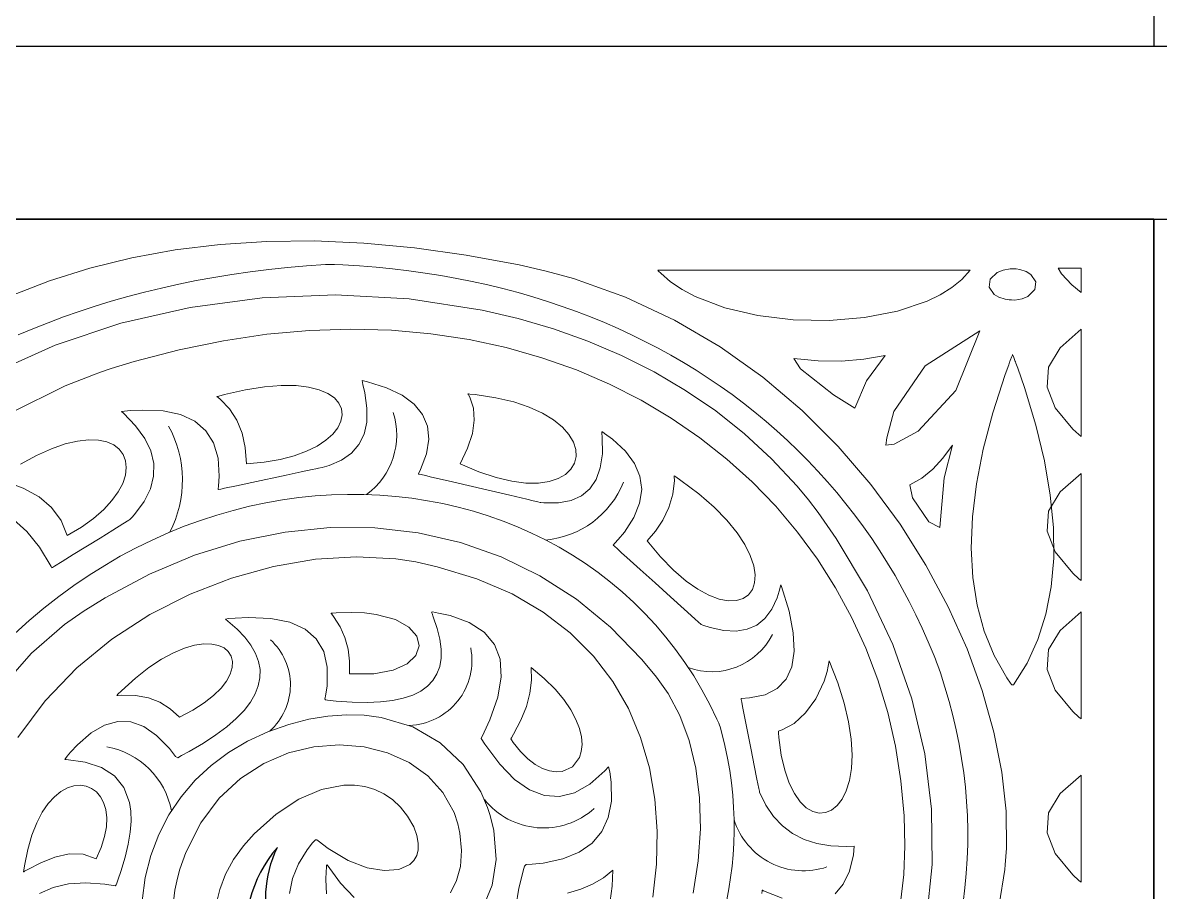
# Model space of a CAD drawing. Header units: inches. Extents: x 249 to 1192, y -18 to 440.
# Drawn here: x 622.253 to 622.912, y 261.748 to 262.252 of the extents above; entities that cross this region are included whole.
import ezdxf

# ---------------------------------------------------------------- set-up
doc = ezdxf.new("R2010")
doc.units = ezdxf.units.IN
doc.header["$MEASUREMENT"] = 0
doc.layers.add('KACA', color=141, linetype='Continuous', lineweight=30)
doc.layers.add('KOLOM', color=5, linetype='Continuous')

# ---------------------------------------------------------------- blocks, each defined once
blk = doc.blocks.new('GORGA')
blk.add_lwpolyline([(366.59218, 151.19092), (367.59218, 151.19092), (367.59218, 149.19092), (366.59218, 149.19092)], close=True)
blk.add_lwpolyline([(366.59218, 151.19092), (367.59218, 151.19092), (367.59218, 149.19092), (366.59218, 149.19092)], close=True)
at = {"lineweight": 9}
for points in [[(367.13551, 150.79312), (367.13327, 150.8024), (367.12984, 150.81133), (367.12521, 150.81982), (367.11938, 150.82776), (367.11329, 150.83457), (367.10058, 150.84606), (367.08742, 150.85471), (367.0742, 150.86035), (367.06131, 150.86286), (367.05511, 150.86289), (367.04914, 150.86208), (367.04345, 150.86041), (367.03809, 150.85787), (367.0331, 150.85444), (367.02854, 150.85009), (367.02445, 150.84482), (367.02089, 150.8386), (367.01901, 150.83357), (367.0182, 150.82924), (367.01827, 150.8254), (367.01915, 150.82206), (367.02078, 150.81922), (367.02309, 150.81692), (367.02953, 150.81395), (367.03797, 150.81328), (367.04793, 150.815), (367.05892, 150.81926), (367.07043, 150.82615), (367.07623, 150.83063), (367.07695, 150.83124), (367.07774, 150.83123), (367.07947, 150.82932), (367.08262, 150.82541), (367.08766, 150.81723), (367.09107, 150.80874), (367.09292, 150.8001)], [(366.96164, 150.79229), (366.96001, 150.80305), (366.95711, 150.81444), (366.95666, 150.81591), (366.95569, 150.81682), (366.9523, 150.81702), (366.94589, 150.81769), (366.93451, 150.82009), (366.92504, 150.82393), (366.9175, 150.82921), (366.91187, 150.83591), (366.90816, 150.84405), (366.90637, 150.85361), (366.9065, 150.86461), (366.90728, 150.87065), (366.90796, 150.87343), (366.91016, 150.87107), (366.91893, 150.86339), (366.92768, 150.85845), (366.9364, 150.85626), (366.9451, 150.85681), (366.95377, 150.86012), (366.96241, 150.86617), (366.97102, 150.87496), (366.97961, 150.88651), (366.98175, 150.88982), (366.98013, 150.89353), (366.97683, 150.90071), (366.97221, 150.91392), (366.97023, 150.92561), (366.97088, 150.93577), (366.97417, 150.9444), (366.9801, 150.95151), (366.98866, 150.9571), (366.99985, 150.96116), (367.00644, 150.96262), (367.00998, 150.96321), (367.01063, 150.96313), (367.01026, 150.96224), (367.00957, 150.96047), (367.00727, 150.95371), (367.00575, 150.94744), (367.005, 150.94167), (367.00503, 150.93639), (367.00583, 150.93161), (367.00741, 150.92732), (367.00976, 150.92352), (367.01289, 150.92022), (367.01679, 150.91741), (367.02146, 150.91509), (367.02692, 150.91327), (367.03314, 150.91194), (367.04014, 150.91111), (367.04792, 150.91077), (367.05647, 150.91092), (367.06579, 150.91157), (367.07075, 150.91208), (367.07202, 150.91223), (367.07233, 150.91281), (367.07201, 150.91438), (367.0711, 150.9204), (367.07094, 150.93116), (367.07301, 150.94022), (367.07731, 150.94759), (367.08384, 150.95326), (367.09259, 150.95723), (367.10358, 150.9595), (367.1168, 150.96007), (367.12425, 150.95972), (367.12818, 150.95939), (367.12996, 150.95912), (367.12849, 150.95795), (367.12314, 150.95329), (367.1187, 150.94861), (367.11515, 150.94393), (367.1125, 150.93924), (367.11076, 150.93455), (367.10991, 150.92984), (367.10996, 150.92513), (367.11091, 150.92041), (367.11276, 150.91568), (367.11551, 150.91094), (367.11916, 150.9062), (367.12371, 150.90145), (367.12915, 150.89669), (367.1355, 150.89192), (367.14274, 150.88714), (367.15089, 150.88236), (367.1553, 150.87996), (367.15759, 150.87877), (367.15878, 150.87953), (367.16242, 150.88418), (367.16978, 150.89168), (367.17722, 150.89678), (367.18474, 150.89949), (367.19235, 150.89979), (367.20004, 150.89769), (367.20781, 150.8932), (367.21567, 150.8863), (367.21963, 150.88196), (367.22162, 150.87956), (367.22261, 150.8783), (367.22303, 150.8777), (367.22228, 150.87765), (367.21111, 150.87607), (367.2017, 150.87298), (367.1942, 150.8682), (367.18877, 150.86156), (367.18553, 150.85287), (367.18478, 150.8477), (367.18464, 150.84196), (367.18513, 150.83562), (367.18626, 150.82866), (367.18805, 150.82105), (367.19051, 150.81278), (367.19201, 150.80839), (367.19282, 150.80613), (367.19324, 150.80498), (367.19385, 150.80452), (367.19976, 150.80546), (367.2108, 150.80625), (367.22078, 150.80561), (367.22971, 150.80352), (367.23758, 150.8)], [(366.81929, 150.8), (366.819, 150.80153), (366.81893, 150.80189), (366.81891, 150.80197), (366.81816, 150.80162), (366.80751, 150.79735)], [(366.77675, 150.79989), (366.77202, 150.80544), (366.76847, 150.81294), (366.7661, 150.8224), (366.76573, 150.82747), (366.77043, 150.82726), (366.77927, 150.82761), (366.78739, 150.82899), (366.79476, 150.83139), (366.80139, 150.83482), (366.80729, 150.83927), (366.81245, 150.84475), (366.81687, 150.85125), (366.82056, 150.85877), (366.82066, 150.85931), (366.82096, 150.86083), (366.82205, 150.86633), (366.8236, 150.87419), (366.82541, 150.88339), (366.82899, 150.90158), (366.83035, 150.90847), (366.83083, 150.9109), (366.83114, 150.91249), (366.83126, 150.9131), (366.82639, 150.91337), (366.81736, 150.91525), (366.81025, 150.9189), (366.80505, 150.92432), (366.80178, 150.93151), (366.80042, 150.94046), (366.80098, 150.95118), (366.80346, 150.96368), (366.80785, 150.97794), (366.80819, 150.97889), (366.80833, 150.97845), (366.80858, 150.97738), (366.80913, 150.97532), (366.81038, 150.97145), (366.81349, 150.96477), (366.81741, 150.9595), (366.82214, 150.95562), (366.82768, 150.95316), (366.83402, 150.95209), (366.84118, 150.95244), (366.84914, 150.95418), (366.85343, 150.95558), (366.85431, 150.9559), (366.85435, 150.95595), (366.85463, 150.9562), (366.85589, 150.95733), (366.85798, 150.95922), (366.86415, 150.96479), (366.87216, 150.97203), (366.88102, 150.98003), (366.88975, 150.98792), (366.89737, 150.9948), (366.90045, 150.99758), (366.90288, 150.99978), (366.90454, 151.00128), (366.90531, 151.00197), (366.90534, 151.002), (366.90437, 151.00303), (366.90239, 151.00522), (366.89883, 151.00956), (366.89333, 151.01804), (366.88999, 151.02626), (366.88882, 151.03421), (366.88981, 151.0419), (366.89296, 151.04933), (366.89827, 151.05649), (366.90574, 151.0634), (366.91029, 151.06675), (366.91151, 151.06758), (366.91191, 151.06763), (366.91184, 151.06697), (366.91164, 151.06439), (366.91161, 151.0549), (366.91279, 151.04677), (366.91519, 151.04), (366.91881, 151.03459), (366.92365, 151.03054), (366.9297, 151.02784), (366.93698, 151.02651), (366.94548, 151.02653), (366.94733, 151.0267), (366.94758, 151.02675), (366.94907, 151.0271), (366.95175, 151.02772), (366.95544, 151.02858), (366.96519, 151.03085), (366.98932, 151.03646), (367.00098, 151.03917), (367.01054, 151.0414), (367.01411, 151.04223), (367.01664, 151.04281), (367.01796, 151.04312), (367.01803, 151.04332), (367.01687, 151.04575), (367.0135, 151.05494), (367.0122, 151.06333), (367.01296, 151.07091), (367.01579, 151.07768), (367.02068, 151.08364), (367.02764, 151.0888), (367.03665, 151.09314), (367.04774, 151.09668), (367.05083, 151.09744), (367.05038, 151.09513), (367.04922, 151.09026), (367.04796, 151.08127), (367.0481, 151.07327), (367.04964, 151.06626), (367.05258, 151.06025), (367.05693, 151.05523), (367.06268, 151.0512), (367.06983, 151.04816), (367.07393, 151.04702), (367.07611, 151.04654), (367.07665, 151.04643), (367.07766, 151.04621), (367.07966, 151.04579), (367.08607, 151.04441), (367.09479, 151.04254), (367.11467, 151.03828), (367.12361, 151.03637), (367.1304, 151.03491), (367.13264, 151.03443), (367.13392, 151.03416), (367.13416, 151.03411), (367.13411, 151.03462), (367.13394, 151.03614), (367.13356, 151.04197), (367.13422, 151.0524), (367.13678, 151.06117), (367.14124, 151.06829), (367.14761, 151.07376), (367.15589, 151.07758), (367.16606, 151.07975), (367.17814, 151.08027), (367.1849, 151.0799), (367.18845, 151.07957), (367.19008, 151.07932), (367.18907, 151.07841), (367.18198, 151.07114), (367.17668, 151.06386), (367.17317, 151.05656), (367.17146, 151.04924), (367.17153, 151.0419), (367.17341, 151.03454), (367.17707, 151.02717), (367.18253, 151.01978), (367.18417, 151.01793), (367.18504, 151.017), (367.18523, 151.01681), (367.18585, 151.01642), (367.18939, 151.01423), (367.19526, 151.01061), (367.20259, 151.00608), (367.21812, 150.99648), (367.22457, 150.99249), (367.22898, 150.98976), (367.23015, 150.98904), (367.23043, 150.98887), (367.23048, 150.98883), (367.23092, 150.98963), (367.23768, 151.0007), (367.24496, 151.00982), (367.2528, 151.01685)], [(366.6818, 150.79343), (366.67852, 150.81397), (366.67818, 150.81661), (366.67752, 150.82633), (366.67777, 150.84775), (366.6802, 150.87028), (366.68479, 150.89365), (366.69151, 150.91761), (366.70033, 150.94189), (366.71122, 150.96625), (366.72417, 150.99041), (366.73913, 151.01412), (366.75609, 151.03713), (366.77501, 151.05916), (366.79587, 151.07996), (366.81865, 151.09928), (366.84332, 151.11685), (366.86984, 151.13241), (366.8982, 151.1457), (366.92837, 151.15647), (366.94412, 151.16082), (366.95979, 151.16434), (366.9905, 151.1701), (367.0205, 151.17432), (367.04979, 151.17704), (367.07831, 151.17826), (367.10605, 151.178), (367.13296, 151.17629), (367.15903, 151.17313), (367.18421, 151.16855), (367.20848, 151.16257), (367.23181, 151.1552), (367.25416, 151.14646)], [(367.13551, 150.79312), (367.13327, 150.8024), (367.12984, 150.81133), (367.12521, 150.81982), (367.11938, 150.82776), (367.11329, 150.83457), (367.10058, 150.84606), (367.08742, 150.85471), (367.0742, 150.86035), (367.06131, 150.86286), (367.05511, 150.86289), (367.04914, 150.86208), (367.04345, 150.86041), (367.03809, 150.85787), (367.0331, 150.85444), (367.02854, 150.85009), (367.02445, 150.84482), (367.02089, 150.8386), (367.01901, 150.83357), (367.0182, 150.82924), (367.01827, 150.8254), (367.01915, 150.82206), (367.02078, 150.81922), (367.02309, 150.81692), (367.02953, 150.81395), (367.03797, 150.81328), (367.04793, 150.815), (367.05892, 150.81926), (367.07043, 150.82615), (367.07623, 150.83063), (367.07695, 150.83124), (367.07774, 150.83123), (367.07947, 150.82932), (367.08262, 150.82541), (367.08766, 150.81723), (367.09107, 150.80874), (367.09292, 150.8001)], [(366.96164, 150.79229), (366.96001, 150.80305), (366.95711, 150.81444), (366.95666, 150.81591), (366.95569, 150.81682), (366.9523, 150.81702), (366.94589, 150.81769), (366.93451, 150.82009), (366.92504, 150.82393), (366.9175, 150.82921), (366.91187, 150.83591), (366.90816, 150.84405), (366.90637, 150.85361), (366.9065, 150.86461), (366.90728, 150.87065), (366.90796, 150.87343), (366.91016, 150.87107), (366.91893, 150.86339), (366.92768, 150.85845), (366.9364, 150.85626), (366.9451, 150.85681), (366.95377, 150.86012), (366.96241, 150.86617), (366.97102, 150.87496), (366.97961, 150.88651), (366.98175, 150.88982), (366.98013, 150.89353), (366.97683, 150.90071), (366.97221, 150.91392), (366.97023, 150.92561), (366.97088, 150.93577), (366.97417, 150.9444), (366.9801, 150.95151), (366.98866, 150.9571), (366.99985, 150.96116), (367.00644, 150.96262), (367.00998, 150.96321), (367.01063, 150.96313), (367.01026, 150.96224), (367.00957, 150.96047), (367.00727, 150.95371), (367.00575, 150.94744), (367.005, 150.94167), (367.00503, 150.93639), (367.00583, 150.93161), (367.00741, 150.92732), (367.00976, 150.92352), (367.01289, 150.92022), (367.01679, 150.91741), (367.02146, 150.91509), (367.02692, 150.91327), (367.03314, 150.91194), (367.04014, 150.91111), (367.04792, 150.91077), (367.05647, 150.91092), (367.06579, 150.91157), (367.07075, 150.91208), (367.07202, 150.91223), (367.07233, 150.91281), (367.07201, 150.91438), (367.0711, 150.9204), (367.07094, 150.93116), (367.07301, 150.94022), (367.07731, 150.94759), (367.08384, 150.95326), (367.09259, 150.95723), (367.10358, 150.9595), (367.1168, 150.96007), (367.12425, 150.95972), (367.12818, 150.95939), (367.12996, 150.95912), (367.12849, 150.95795), (367.12314, 150.95329), (367.1187, 150.94861), (367.11515, 150.94393), (367.1125, 150.93924), (367.11076, 150.93455), (367.10991, 150.92984), (367.10996, 150.92513), (367.11091, 150.92041), (367.11276, 150.91568), (367.11551, 150.91094), (367.11916, 150.9062), (367.12371, 150.90145), (367.12915, 150.89669), (367.1355, 150.89192), (367.14274, 150.88714), (367.15089, 150.88236), (367.1553, 150.87996), (367.15759, 150.87877), (367.15878, 150.87953), (367.16242, 150.88418), (367.16978, 150.89168), (367.17722, 150.89678), (367.18474, 150.89949), (367.19235, 150.89979), (367.20004, 150.89769), (367.20781, 150.8932), (367.21567, 150.8863), (367.21963, 150.88196), (367.22162, 150.87956), (367.22261, 150.8783), (367.22303, 150.8777), (367.22228, 150.87765), (367.21111, 150.87607), (367.2017, 150.87298), (367.1942, 150.8682), (367.18877, 150.86156), (367.18553, 150.85287), (367.18478, 150.8477), (367.18464, 150.84196), (367.18513, 150.83562), (367.18626, 150.82866), (367.18805, 150.82105), (367.19051, 150.81278), (367.19201, 150.80839), (367.19282, 150.80613), (367.19324, 150.80498), (367.19385, 150.80452), (367.19976, 150.80546), (367.2108, 150.80625), (367.22078, 150.80561), (367.22971, 150.80352), (367.23758, 150.8)], [(366.81929, 150.8), (366.819, 150.80153), (366.81893, 150.80189), (366.81891, 150.80197), (366.81816, 150.80162), (366.80751, 150.79735)], [(366.77675, 150.79989), (366.77202, 150.80544), (366.76847, 150.81294), (366.7661, 150.8224), (366.76573, 150.82747), (366.77043, 150.82726), (366.77927, 150.82761), (366.78739, 150.82899), (366.79476, 150.83139), (366.80139, 150.83482), (366.80729, 150.83927), (366.81245, 150.84475), (366.81687, 150.85125), (366.82056, 150.85877), (366.82066, 150.85931), (366.82096, 150.86083), (366.82205, 150.86633), (366.8236, 150.87419), (366.82541, 150.88339), (366.82899, 150.90158), (366.83035, 150.90847), (366.83083, 150.9109), (366.83114, 150.91249), (366.83126, 150.9131), (366.82639, 150.91337), (366.81736, 150.91525), (366.81025, 150.9189), (366.80505, 150.92432), (366.80178, 150.93151), (366.80042, 150.94046), (366.80098, 150.95118), (366.80346, 150.96368), (366.80785, 150.97794), (366.80819, 150.97889), (366.80833, 150.97845), (366.80858, 150.97738), (366.80913, 150.97532), (366.81038, 150.97145), (366.81349, 150.96477), (366.81741, 150.9595), (366.82214, 150.95562), (366.82768, 150.95316), (366.83402, 150.95209), (366.84118, 150.95244), (366.84914, 150.95418), (366.85343, 150.95558), (366.85431, 150.9559), (366.85435, 150.95595), (366.85463, 150.9562), (366.85589, 150.95733), (366.85798, 150.95922), (366.86415, 150.96479), (366.87216, 150.97203), (366.88102, 150.98003), (366.88975, 150.98792), (366.89737, 150.9948), (366.90045, 150.99758), (366.90288, 150.99978), (366.90454, 151.00128), (366.90531, 151.00197), (366.90534, 151.002), (366.90437, 151.00303), (366.90239, 151.00522), (366.89883, 151.00956), (366.89333, 151.01804), (366.88999, 151.02626), (366.88882, 151.03421), (366.88981, 151.0419), (366.89296, 151.04933), (366.89827, 151.05649), (366.90574, 151.0634), (366.91029, 151.06675), (366.91151, 151.06758), (366.91191, 151.06763), (366.91184, 151.06697), (366.91164, 151.06439), (366.91161, 151.0549), (366.91279, 151.04677), (366.91519, 151.04), (366.91881, 151.03459), (366.92365, 151.03054), (366.9297, 151.02784), (366.93698, 151.02651), (366.94548, 151.02653), (366.94733, 151.0267), (366.94758, 151.02675), (366.94907, 151.0271), (366.95175, 151.02772), (366.95544, 151.02858), (366.96519, 151.03085), (366.98932, 151.03646), (367.00098, 151.03917), (367.01054, 151.0414), (367.01411, 151.04223), (367.01664, 151.04281), (367.01796, 151.04312), (367.01803, 151.04332), (367.01687, 151.04575), (367.0135, 151.05494), (367.0122, 151.06333), (367.01296, 151.07091), (367.01579, 151.07768), (367.02068, 151.08364), (367.02764, 151.0888), (367.03665, 151.09314), (367.04774, 151.09668), (367.05083, 151.09744), (367.05038, 151.09513), (367.04922, 151.09026), (367.04796, 151.08127), (367.0481, 151.07327), (367.04964, 151.06626), (367.05258, 151.06025), (367.05693, 151.05523), (367.06268, 151.0512), (367.06983, 151.04816), (367.07393, 151.04702), (367.07611, 151.04654), (367.07665, 151.04643), (367.07766, 151.04621), (367.07966, 151.04579), (367.08607, 151.04441), (367.09479, 151.04254), (367.11467, 151.03828), (367.12361, 151.03637), (367.1304, 151.03491), (367.13264, 151.03443), (367.13392, 151.03416), (367.13416, 151.03411), (367.13411, 151.03462), (367.13394, 151.03614), (367.13356, 151.04197), (367.13422, 151.0524), (367.13678, 151.06117), (367.14124, 151.06829), (367.14761, 151.07376), (367.15589, 151.07758), (367.16606, 151.07975), (367.17814, 151.08027), (367.1849, 151.0799), (367.18845, 151.07957), (367.19008, 151.07932), (367.18907, 151.07841), (367.18198, 151.07114), (367.17668, 151.06386), (367.17317, 151.05656), (367.17146, 151.04924), (367.17153, 151.0419), (367.17341, 151.03454), (367.17707, 151.02717), (367.18253, 151.01978), (367.18417, 151.01793), (367.18504, 151.017), (367.18523, 151.01681), (367.18585, 151.01642), (367.18939, 151.01423), (367.19526, 151.01061), (367.20259, 151.00608), (367.21812, 150.99648), (367.22457, 150.99249), (367.22898, 150.98976), (367.23015, 150.98904), (367.23043, 150.98887), (367.23048, 150.98883), (367.23092, 150.98963), (367.23768, 151.0007), (367.24496, 151.00982), (367.2528, 151.01685)], [(366.6818, 150.79343), (366.67852, 150.81397), (366.67818, 150.81661), (366.67752, 150.82633), (366.67777, 150.84775), (366.6802, 150.87028), (366.68479, 150.89365), (366.69151, 150.91761), (366.70033, 150.94189), (366.71122, 150.96625), (366.72417, 150.99041), (366.73913, 151.01412), (366.75609, 151.03713), (366.77501, 151.05916), (366.79587, 151.07996), (366.81865, 151.09928), (366.84332, 151.11685), (366.86984, 151.13241), (366.8982, 151.1457), (366.92837, 151.15647), (366.94412, 151.16082), (366.95979, 151.16434), (366.9905, 151.1701), (367.0205, 151.17432), (367.04979, 151.17704), (367.07831, 151.17826), (367.10605, 151.178), (367.13296, 151.17629), (367.15903, 151.17313), (367.18421, 151.16855), (367.20848, 151.16257), (367.23181, 151.1552), (367.25416, 151.14646)], [(367.25003, 151.1238), (367.24143, 151.12741), (367.23266, 151.13088), (367.22374, 151.13421), (367.21467, 151.13739), (367.20544, 151.14042), (367.19605, 151.1433), (367.18651, 151.14601), (367.17682, 151.14857), (367.16698, 151.15096), (367.157, 151.15319), (367.14686, 151.15525), (367.13658, 151.15713), (367.12616, 151.15883), (367.1156, 151.16036), (367.10489, 151.1617), (367.09404, 151.16285), (367.08306, 151.16381), (367.07194, 151.16458), (367.06921, 151.16469), (367.06676, 151.1646), (367.06188, 151.16437), (367.05219, 151.16378), (367.04258, 151.16302), (367.03307, 151.16208), (367.02365, 151.16096), (367.01432, 151.15967), (367.00509, 151.1582), (366.99596, 151.15656), (366.98693, 151.15475), (366.978, 151.15277), (366.96917, 151.15062), (366.96045, 151.1483), (366.95183, 151.14582), (366.94332, 151.14317), (366.93492, 151.14035), (366.92664, 151.13737), (366.91846, 151.13422), (366.9104, 151.13092), (366.90246, 151.12745), (366.89463, 151.12382), (366.88693, 151.12004), (366.87934, 151.11609), (366.87188, 151.11199), (366.86454, 151.10774), (366.85733, 151.10333), (366.85024, 151.09876), (366.84329, 151.09404), (366.83647, 151.08918), (366.82977, 151.08416), (366.82322, 151.07899), (366.81679, 151.07367), (366.81051, 151.06821), (366.80436, 151.0626), (366.79836, 151.05685), (366.7925, 151.05095), (366.78678, 151.04491), (366.78121, 151.03872), (366.77578, 151.0324), (366.77051, 151.02594), (366.76538, 151.01933), (366.76041, 151.01259), (366.75559, 151.00572), (366.75092, 150.9987), (366.74642, 150.99156), (366.74207, 150.98428), (366.73788, 150.97687), (366.73386, 150.96932), (366.72999, 150.96165), (366.7263, 150.95384), (366.72277, 150.94591), (366.71941, 150.93786), (366.71859, 150.93582), (366.71819, 150.9348), (366.71796, 150.93418), (366.71723, 150.93211), (366.71581, 150.92796), (366.71315, 150.91968), (366.71073, 150.9114), (366.70856, 150.90312), (366.70662, 150.89485), (366.70493, 150.88657), (366.70348, 150.8783), (366.70228, 150.87001), (366.70132, 150.86172), (366.70061, 150.85342), (366.70015, 150.84511), (366.69994, 150.83678), (366.69997, 150.82844), (366.70026, 150.82007), (366.7008, 150.81169), (366.70159, 150.80328), (366.70263, 150.79485)], [(367.25191, 150.95069), (367.24357, 150.95823), (367.23508, 150.96539), (367.22646, 150.97216), (367.21772, 150.97856), (367.20886, 150.98458), (367.19989, 150.99022), (367.19083, 150.99549), (367.18168, 151.00039), (367.17245, 151.00492), (367.16315, 151.00908), (367.1538, 151.01288), (367.14439, 151.01632), (367.13495, 151.0194), (367.12548, 151.02212), (367.11599, 151.02449), (367.10648, 151.0265), (367.09698, 151.02816), (367.08748, 151.02948), (367.078, 151.03045), (367.06855, 151.03107), (367.05914, 151.03136), (367.04977, 151.0313), (367.04046, 151.03091), (367.03122, 151.03018), (367.02205, 151.02912), (367.01296, 151.02773), (367.00397, 151.02601), (366.99509, 151.02396), (366.98631, 151.02159), (366.97766, 151.0189), (366.96915, 151.01589), (366.96077, 151.01256), (366.95255, 151.00892), (366.94448, 151.00496), (366.93659, 151.0007), (366.92888, 150.99613), (366.92136, 150.99125), (366.91404, 150.98606), (366.90692, 150.98058), (366.90003, 150.9748), (366.89336, 150.96872), (366.88693, 150.96234), (366.88075, 150.95567), (366.87482, 150.94871), (366.86916, 150.94147), (366.86378, 150.93394), (366.85868, 150.92612), (366.85388, 150.91803), (366.84938, 150.90965), (366.84519, 150.901), (366.84419, 150.89879), (366.8437, 150.89768), (366.8434, 150.89672), (366.8424, 150.89305), (366.8406, 150.88574), (366.83908, 150.87848), (366.83782, 150.87127), (366.83681, 150.86411), (366.83605, 150.85701), (366.83554, 150.84998), (366.83527, 150.84302), (366.83523, 150.83612), (366.83542, 150.8293), (366.83583, 150.82255), (366.83646, 150.81589), (366.83729, 150.80931), (366.83834, 150.80282), (366.83958, 150.79642)], [(367.25003, 151.1238), (367.24143, 151.12741), (367.23266, 151.13088), (367.22374, 151.13421), (367.21467, 151.13739), (367.20544, 151.14042), (367.19605, 151.1433), (367.18651, 151.14601), (367.17682, 151.14857), (367.16698, 151.15096), (367.157, 151.15319), (367.14686, 151.15525), (367.13658, 151.15713), (367.12616, 151.15883), (367.1156, 151.16036), (367.10489, 151.1617), (367.09404, 151.16285), (367.08306, 151.16381), (367.07194, 151.16458), (367.06921, 151.16469), (367.06676, 151.1646), (367.06188, 151.16437), (367.05219, 151.16378), (367.04258, 151.16302), (367.03307, 151.16208), (367.02365, 151.16096), (367.01432, 151.15967), (367.00509, 151.1582), (366.99596, 151.15656), (366.98693, 151.15475), (366.978, 151.15277), (366.96917, 151.15062), (366.96045, 151.1483), (366.95183, 151.14582), (366.94332, 151.14317), (366.93492, 151.14035), (366.92664, 151.13737), (366.91846, 151.13422), (366.9104, 151.13092), (366.90246, 151.12745), (366.89463, 151.12382), (366.88693, 151.12004), (366.87934, 151.11609), (366.87188, 151.11199), (366.86454, 151.10774), (366.85733, 151.10333), (366.85024, 151.09876), (366.84329, 151.09404), (366.83647, 151.08918), (366.82977, 151.08416), (366.82322, 151.07899), (366.81679, 151.07367), (366.81051, 151.06821), (366.80436, 151.0626), (366.79836, 151.05685), (366.7925, 151.05095), (366.78678, 151.04491), (366.78121, 151.03872), (366.77578, 151.0324), (366.77051, 151.02594), (366.76538, 151.01933), (366.76041, 151.01259), (366.75559, 151.00572), (366.75092, 150.9987), (366.74642, 150.99156), (366.74207, 150.98428), (366.73788, 150.97687), (366.73386, 150.96932), (366.72999, 150.96165), (366.7263, 150.95384), (366.72277, 150.94591), (366.71941, 150.93786), (366.71859, 150.93582), (366.71819, 150.9348), (366.71796, 150.93418), (366.71723, 150.93211), (366.71581, 150.92796), (366.71315, 150.91968), (366.71073, 150.9114), (366.70856, 150.90312), (366.70662, 150.89485), (366.70493, 150.88657), (366.70348, 150.8783), (366.70228, 150.87001), (366.70132, 150.86172), (366.70061, 150.85342), (366.70015, 150.84511), (366.69994, 150.83678), (366.69997, 150.82844), (366.70026, 150.82007), (366.7008, 150.81169), (366.70159, 150.80328), (366.70263, 150.79485)], [(367.25191, 150.95069), (367.24357, 150.95823), (367.23508, 150.96539), (367.22646, 150.97216), (367.21772, 150.97856), (367.20886, 150.98458), (367.19989, 150.99022), (367.19083, 150.99549), (367.18168, 151.00039), (367.17245, 151.00492), (367.16315, 151.00908), (367.1538, 151.01288), (367.14439, 151.01632), (367.13495, 151.0194), (367.12548, 151.02212), (367.11599, 151.02449), (367.10648, 151.0265), (367.09698, 151.02816), (367.08748, 151.02948), (367.078, 151.03045), (367.06855, 151.03107), (367.05914, 151.03136), (367.04977, 151.0313), (367.04046, 151.03091), (367.03122, 151.03018), (367.02205, 151.02912), (367.01296, 151.02773), (367.00397, 151.02601), (366.99509, 151.02396), (366.98631, 151.02159), (366.97766, 151.0189), (366.96915, 151.01589), (366.96077, 151.01256), (366.95255, 151.00892), (366.94448, 151.00496), (366.93659, 151.0007), (366.92888, 150.99613), (366.92136, 150.99125), (366.91404, 150.98606), (366.90692, 150.98058), (366.90003, 150.9748), (366.89336, 150.96872), (366.88693, 150.96234), (366.88075, 150.95567), (366.87482, 150.94871), (366.86916, 150.94147), (366.86378, 150.93394), (366.85868, 150.92612), (366.85388, 150.91803), (366.84938, 150.90965), (366.84519, 150.901), (366.84419, 150.89879), (366.8437, 150.89768), (366.8434, 150.89672), (366.8424, 150.89305), (366.8406, 150.88574), (366.83908, 150.87848), (366.83782, 150.87127), (366.83681, 150.86411), (366.83605, 150.85701), (366.83554, 150.84998), (366.83527, 150.84302), (366.83523, 150.83612), (366.83542, 150.8293), (366.83583, 150.82255), (366.83646, 150.81589), (366.83729, 150.80931), (366.83834, 150.80282), (366.83958, 150.79642)], [(367.26399, 151.10204), (367.22863, 151.11792), (367.19053, 151.13054), (367.15032, 151.13972), (367.10864, 151.14527), (367.06613, 151.14699), (367.02342, 151.1447), (366.98116, 151.13821), (366.96039, 151.13334), (366.93997, 151.12734), (366.91999, 151.1202), (366.90051, 151.11189), (366.88162, 151.10239), (366.8634, 151.09167), (366.84593, 151.07972), (366.82929, 151.0665), (366.81355, 151.052), (366.79881, 151.03618), (366.79221, 151.02817), (366.78664, 151.0208), (366.77619, 151.00589), (366.75798, 150.97547), (366.74337, 150.94437), (366.73233, 150.91279), (366.72487, 150.8809), (366.72097, 150.84889), (366.72062, 150.81694), (366.72381, 150.78523)], [(367.25865, 150.92052), (367.24238, 150.93925), (367.22323, 150.95593), (367.21235, 150.96354), (367.1997, 150.97148), (367.17399, 150.98521), (367.14791, 150.99612), (367.12163, 151.00422), (367.09535, 151.00954), (367.06924, 151.0121), (367.04349, 151.01191), (367.01828, 151.00901), (366.99379, 151.00341), (366.97022, 150.99514), (366.94774, 150.98421), (366.92654, 150.97065), (366.9068, 150.95449), (366.8887, 150.93573), (366.88032, 150.92539), (366.87631, 150.91998), (366.87448, 150.91739), (366.87351, 150.91594), (366.86664, 150.90321), (366.86128, 150.88866), (366.85749, 150.87262), (366.85532, 150.85544), (366.85482, 150.83744), (366.85606, 150.81895), (366.85907, 150.80032)], [(367.1781, 150.79574), (367.17636, 150.80927), (367.17314, 150.82212), (367.16855, 150.83425), (367.16266, 150.84558), (367.15557, 150.85606), (367.14739, 150.86564), (367.13819, 150.87426), (367.12807, 150.88186), (367.11713, 150.88838), (367.10545, 150.89378), (367.09314, 150.89798), (367.08161, 150.901), (367.07054, 150.90289), (367.05982, 150.90369), (367.04951, 150.90342), (367.03965, 150.90214), (367.02143, 150.89662), (367.00552, 150.88741), (366.99226, 150.87476), (366.982, 150.85896), (366.97811, 150.84995), (366.97649, 150.84519), (366.97442, 150.8366), (366.97311, 150.81982), (366.97542, 150.80484), (366.98076, 150.7918)], [(367.07137, 150.79976), (367.07176, 150.8082), (367.07161, 150.81275), (367.07144, 150.81511), (367.07133, 150.81632), (367.07106, 150.81665), (367.06335, 150.80601), (367.05533, 150.79771)], [(366.99949, 150.80047), (366.996, 150.80758), (366.99382, 150.81578), (366.99312, 150.82493), (366.99407, 150.83492), (366.99529, 150.84048), (366.99749, 150.84694), (367.00392, 150.8585), (367.01275, 150.86818), (367.02356, 150.87589), (367.03597, 150.88153), (367.04956, 150.88502), (367.06394, 150.88625), (367.07871, 150.88513), (367.09345, 150.88157), (367.10778, 150.87547), (367.12128, 150.86674), (367.13357, 150.85529), (367.14423, 150.84102), (367.15286, 150.82384), (367.15629, 150.81413), (367.15776, 150.80899), (367.1593, 150.80199), (367.16108, 150.78733)], [(366.88226, 150.79791), (366.88019, 150.8171), (366.8798, 150.8361), (366.88116, 150.85476), (366.88435, 150.87293), (366.88944, 150.89046), (366.89649, 150.90719), (366.9056, 150.92297), (366.91682, 150.93767), (366.93023, 150.95111), (366.94591, 150.96317), (366.96393, 150.97367), (366.98436, 150.98248), (367.00728, 150.98945), (367.01969, 150.99219), (367.03127, 150.99401), (367.05408, 150.99523), (367.07783, 150.99375), (367.10209, 150.9896), (367.12645, 150.98284), (367.15045, 150.97353), (367.17368, 150.96171), (367.19571, 150.94744), (367.2161, 150.93076), (367.23443, 150.91175), (367.25027, 150.89044)], [(366.74082, 150.77844), (366.73689, 150.81099), (366.73636, 150.82766), (366.73684, 150.84507), (366.73868, 150.86544), (366.74185, 150.8854), (366.74632, 150.90489), (366.75205, 150.92387), (366.75902, 150.9423), (366.76719, 150.96012), (366.77652, 150.9773), (366.78699, 150.99378), (366.79855, 151.00953), (366.81118, 151.02449), (366.82485, 151.03862), (366.83951, 151.05188), (366.85514, 151.06423), (366.8717, 151.07561), (366.88916, 151.08597), (366.90749, 151.09529), (366.92665, 151.1035), (366.94661, 151.11057), (366.96734, 151.11645), (366.9888, 151.12109), (367.01095, 151.12445), (367.03378, 151.12649), (367.05724, 151.12715), (367.08129, 151.12639), (367.10592, 151.12418), (367.13108, 151.12045), (367.15673, 151.11517), (367.18286, 151.1083), (367.19608, 151.10424), (367.20228, 151.1022), (367.20643, 151.10072), (367.22275, 151.09426), (367.25392, 151.07891)], [(367.26399, 151.10204), (367.22863, 151.11792), (367.19053, 151.13054), (367.15032, 151.13972), (367.10864, 151.14527), (367.06613, 151.14699), (367.02342, 151.1447), (366.98116, 151.13821), (366.96039, 151.13334), (366.93997, 151.12734), (366.91999, 151.1202), (366.90051, 151.11189), (366.88162, 151.10239), (366.8634, 151.09167), (366.84593, 151.07972), (366.82929, 151.0665), (366.81355, 151.052), (366.79881, 151.03618), (366.79221, 151.02817), (366.78664, 151.0208), (366.77619, 151.00589), (366.75798, 150.97547), (366.74337, 150.94437), (366.73233, 150.91279), (366.72487, 150.8809), (366.72097, 150.84889), (366.72062, 150.81694), (366.72381, 150.78523)], [(367.25865, 150.92052), (367.24238, 150.93925), (367.22323, 150.95593), (367.21235, 150.96354), (367.1997, 150.97148), (367.17399, 150.98521), (367.14791, 150.99612), (367.12163, 151.00422), (367.09535, 151.00954), (367.06924, 151.0121), (367.04349, 151.01191), (367.01828, 151.00901), (366.99379, 151.00341), (366.97022, 150.99514), (366.94774, 150.98421), (366.92654, 150.97065), (366.9068, 150.95449), (366.8887, 150.93573), (366.88032, 150.92539), (366.87631, 150.91998), (366.87448, 150.91739), (366.87351, 150.91594), (366.86664, 150.90321), (366.86128, 150.88866), (366.85749, 150.87262), (366.85532, 150.85544), (366.85482, 150.83744), (366.85606, 150.81895), (366.85907, 150.80032)], [(367.1781, 150.79574), (367.17636, 150.80927), (367.17314, 150.82212), (367.16855, 150.83425), (367.16266, 150.84558), (367.15557, 150.85606), (367.14739, 150.86564), (367.13819, 150.87426), (367.12807, 150.88186), (367.11713, 150.88838), (367.10545, 150.89378), (367.09314, 150.89798), (367.08161, 150.901), (367.07054, 150.90289), (367.05982, 150.90369), (367.04951, 150.90342), (367.03965, 150.90214), (367.02143, 150.89662), (367.00552, 150.88741), (366.99226, 150.87476), (366.982, 150.85896), (366.97811, 150.84995), (366.97649, 150.84519), (366.97442, 150.8366), (366.97311, 150.81982), (366.97542, 150.80484), (366.98076, 150.7918)], [(367.07137, 150.79976), (367.07176, 150.8082), (367.07161, 150.81275), (367.07144, 150.81511), (367.07133, 150.81632), (367.07106, 150.81665), (367.06335, 150.80601), (367.05533, 150.79771)], [(366.99949, 150.80047), (366.996, 150.80758), (366.99382, 150.81578), (366.99312, 150.82493), (366.99407, 150.83492), (366.99529, 150.84048), (366.99749, 150.84694), (367.00392, 150.8585), (367.01275, 150.86818), (367.02356, 150.87589), (367.03597, 150.88153), (367.04956, 150.88502), (367.06394, 150.88625), (367.07871, 150.88513), (367.09345, 150.88157), (367.10778, 150.87547), (367.12128, 150.86674), (367.13357, 150.85529), (367.14423, 150.84102), (367.15286, 150.82384), (367.15629, 150.81413), (367.15776, 150.80899), (367.1593, 150.80199), (367.16108, 150.78733)], [(366.88226, 150.79791), (366.88019, 150.8171), (366.8798, 150.8361), (366.88116, 150.85476), (366.88435, 150.87293), (366.88944, 150.89046), (366.89649, 150.90719), (366.9056, 150.92297), (366.91682, 150.93767), (366.93023, 150.95111), (366.94591, 150.96317), (366.96393, 150.97367), (366.98436, 150.98248), (367.00728, 150.98945), (367.01969, 150.99219), (367.03127, 150.99401), (367.05408, 150.99523), (367.07783, 150.99375), (367.10209, 150.9896), (367.12645, 150.98284), (367.15045, 150.97353), (367.17368, 150.96171), (367.19571, 150.94744), (367.2161, 150.93076), (367.23443, 150.91175), (367.25027, 150.89044)], [(366.74082, 150.77844), (366.73689, 150.81099), (366.73636, 150.82766), (366.73684, 150.84507), (366.73868, 150.86544), (366.74185, 150.8854), (366.74632, 150.90489), (366.75205, 150.92387), (366.75902, 150.9423), (366.76719, 150.96012), (366.77652, 150.9773), (366.78699, 150.99378), (366.79855, 151.00953), (366.81118, 151.02449), (366.82485, 151.03862), (366.83951, 151.05188), (366.85514, 151.06423), (366.8717, 151.07561), (366.88916, 151.08597), (366.90749, 151.09529), (366.92665, 151.1035), (366.94661, 151.11057), (366.96734, 151.11645), (366.9888, 151.12109), (367.01095, 151.12445), (367.03378, 151.12649), (367.05724, 151.12715), (367.08129, 151.12639), (367.10592, 151.12418), (367.13108, 151.12045), (367.15673, 151.11517), (367.18286, 151.1083), (367.19608, 151.10424), (367.20228, 151.1022), (367.20643, 151.10072), (367.22275, 151.09426), (367.25392, 151.07891)], [(367.25796, 151.03895), (367.24703, 151.03506), (367.23792, 151.02997), (367.23064, 151.02369), (367.22517, 151.01621), (367.22153, 151.00754), (367.22153, 151.00754), (367.21335, 151.01243), (367.20633, 151.01747), (367.20047, 151.0226), (367.19572, 151.02774), (367.19207, 151.03281), (367.18947, 151.03774), (367.18791, 151.04245), (367.18735, 151.04686), (367.18777, 151.0509), (367.18914, 151.05449), (367.19143, 151.05755), (367.1946, 151.06001), (367.19864, 151.06179), (367.20351, 151.06282), (367.20919, 151.06301), (367.21564, 151.0623), (367.22285, 151.0606), (367.23077, 151.05784), (367.23938, 151.05394), (367.24866, 151.04882)], [(367.25796, 151.03895), (367.24703, 151.03506), (367.23792, 151.02997), (367.23064, 151.02369), (367.22517, 151.01621), (367.22153, 151.00754), (367.22153, 151.00754), (367.21335, 151.01243), (367.20633, 151.01747), (367.20047, 151.0226), (367.19572, 151.02774), (367.19207, 151.03281), (367.18947, 151.03774), (367.18791, 151.04245), (367.18735, 151.04686), (367.18777, 151.0509), (367.18914, 151.05449), (367.19143, 151.05755), (367.1946, 151.06001), (367.19864, 151.06179), (367.20351, 151.06282), (367.20919, 151.06301), (367.21564, 151.0623), (367.22285, 151.0606), (367.23077, 151.05784), (367.23938, 151.05394), (367.24866, 151.04882)], [(366.9317, 150.80023), (366.92412, 150.8025), (366.91721, 150.80548), (366.91099, 150.80918), (366.90544, 150.8136), (366.90544, 150.8136), (366.90587, 150.80425), (366.90702, 150.79572)], [(366.9317, 150.80023), (366.92412, 150.8025), (366.91721, 150.80548), (366.91099, 150.80918), (366.90544, 150.8136), (366.90544, 150.8136), (366.90587, 150.80425), (366.90702, 150.79572)]]:
    blk.add_lwpolyline(points, dxfattribs=at)
for points in [[(366.63427, 151.16245), (366.63427, 151.15637), (366.63427, 151.14838), (366.63969, 151.15279), (366.64558, 151.15926), (366.6475, 151.16245), (366.64441, 151.16245), (366.63998, 151.16245), (366.636, 151.16245)], [(366.63427, 151.16245), (366.63427, 151.15637), (366.63427, 151.14838), (366.63969, 151.15279), (366.64558, 151.15926), (366.6475, 151.16245), (366.64441, 151.16245), (366.63998, 151.16245), (366.636, 151.16245)], [(366.67528, 151.16212), (366.67951, 151.16135), (366.68287, 151.16001), (366.68695, 151.15612), (366.68753, 151.15154), (366.6846, 151.14732), (366.68183, 151.14568), (366.67818, 151.14454), (366.67603, 151.14419), (366.67526, 151.14412), (366.67526, 151.14412), (366.67521, 151.14411), (366.67461, 151.14408), (366.67266, 151.14401), (366.66843, 151.14478), (366.66507, 151.14613), (366.66099, 151.15004), (366.6604, 151.15465), (366.66332, 151.1589), (366.66609, 151.16055), (366.66974, 151.16169), (366.67189, 151.16204), (366.67266, 151.16212), (366.67266, 151.16212), (366.67269, 151.16212), (366.67307, 151.16212), (366.67528, 151.16212)], [(366.67528, 151.16212), (366.67951, 151.16135), (366.68287, 151.16001), (366.68695, 151.15612), (366.68753, 151.15154), (366.6846, 151.14732), (366.68183, 151.14568), (366.67818, 151.14454), (366.67603, 151.14419), (366.67526, 151.14412), (366.67526, 151.14412), (366.67521, 151.14411), (366.67461, 151.14408), (366.67266, 151.14401), (366.66843, 151.14478), (366.66507, 151.14613), (366.66099, 151.15004), (366.6604, 151.15465), (366.66332, 151.1589), (366.66609, 151.16055), (366.66974, 151.16169), (366.67189, 151.16204), (366.67266, 151.16212), (366.67266, 151.16212), (366.67269, 151.16212), (366.67307, 151.16212), (366.67528, 151.16212)], [(366.69846, 151.16127), (366.70327, 151.15599), (366.70909, 151.15124), (366.71585, 151.14702), (366.72342, 151.14333), (366.7406, 151.13752), (366.75983, 151.13381), (366.78029, 151.13218), (366.80113, 151.1326), (366.82156, 151.13506), (366.84073, 151.13954), (366.85783, 151.14603), (366.86535, 151.15003), (366.87204, 151.15452), (366.87781, 151.1595), (366.87909, 151.16082), (366.87949, 151.16127), (366.87937, 151.16127), (366.87747, 151.16127), (366.87348, 151.16127), (366.86762, 151.16127), (366.86013, 151.16127), (366.85121, 151.16127), (366.84111, 151.16127), (366.83003, 151.16127), (366.80587, 151.16127), (366.75574, 151.16127), (366.73337, 151.16127), (366.72363, 151.16127), (366.71517, 151.16127), (366.7082, 151.16127), (366.70294, 151.16127), (366.69962, 151.16127), (366.69846, 151.16127)], [(366.69846, 151.16127), (366.70327, 151.15599), (366.70909, 151.15124), (366.71585, 151.14702), (366.72342, 151.14333), (366.7406, 151.13752), (366.75983, 151.13381), (366.78029, 151.13218), (366.80113, 151.1326), (366.82156, 151.13506), (366.84073, 151.13954), (366.85783, 151.14603), (366.86535, 151.15003), (366.87204, 151.15452), (366.87781, 151.1595), (366.87909, 151.16082), (366.87949, 151.16127), (366.87937, 151.16127), (366.87747, 151.16127), (366.87348, 151.16127), (366.86762, 151.16127), (366.86013, 151.16127), (366.85121, 151.16127), (366.84111, 151.16127), (366.83003, 151.16127), (366.80587, 151.16127), (366.75574, 151.16127), (366.73337, 151.16127), (366.72363, 151.16127), (366.71517, 151.16127), (366.7082, 151.16127), (366.70294, 151.16127), (366.69962, 151.16127), (366.69846, 151.16127)], [(366.63427, 151.12706), (366.64649, 151.1163), (366.65306, 151.10513), (366.654, 151.09355), (366.6493, 151.08156), (366.63897, 151.06916), (366.6355, 151.066), (366.63427, 151.06498), (366.63427, 151.06564), (366.63427, 151.07465), (366.63427, 151.10741), (366.63427, 151.12133), (366.63427, 151.12706)], [(366.63427, 151.12706), (366.64649, 151.1163), (366.65306, 151.10513), (366.654, 151.09355), (366.6493, 151.08156), (366.63897, 151.06916), (366.6355, 151.066), (366.63427, 151.06498), (366.63427, 151.06564), (366.63427, 151.07465), (366.63427, 151.10741), (366.63427, 151.12133), (366.63427, 151.12706)], [(366.69297, 151.12609), (366.70689, 151.0915), (366.72864, 151.06804), (366.74246, 151.06049), (366.74739, 151.05998), (366.7469, 151.06406), (366.74283, 151.07947), (366.72462, 151.10579), (366.69297, 151.12609)], [(366.69297, 151.12609), (366.70689, 151.0915), (366.72864, 151.06804), (366.74246, 151.06049), (366.74739, 151.05998), (366.7469, 151.06406), (366.74283, 151.07947), (366.72462, 151.10579), (366.69297, 151.12609)], [(366.67396, 151.11254), (366.6741, 151.11216), (366.67445, 151.11123), (366.67527, 151.10904), (366.6755, 151.10844), (366.67551, 151.10839), (366.67551, 151.10839), (366.67551, 151.10839), (366.67569, 151.10791), (366.67622, 151.10648), (366.67825, 151.10079), (366.6854, 151.07866), (366.69094, 151.05754), (366.69486, 151.03744), (366.69718, 151.01835), (366.69788, 151.00026), (366.69698, 150.98319), (366.69446, 150.96714), (366.69034, 150.95209), (366.6846, 150.93806), (366.67725, 150.92504), (366.67517, 150.92194), (366.67463, 150.92117), (366.67445, 150.92092), (366.67445, 150.92092), (366.67444, 150.92092), (366.6743, 150.92092), (366.67347, 150.92092), (366.66559, 150.9336), (366.65932, 150.9473), (366.65465, 150.96201), (366.6516, 150.97773), (366.65016, 150.99446), (366.65033, 151.01221), (366.65211, 151.03096), (366.65549, 151.05073), (366.66049, 151.07151), (366.6671, 151.0933), (366.67101, 151.10458), (366.67205, 151.10743), (366.67232, 151.10815), (366.6724, 151.10839), (366.6724, 151.10839), (366.67241, 151.10839), (366.67242, 151.10844), (366.67265, 151.10904), (366.67347, 151.11123), (366.67382, 151.11216), (366.67396, 151.11254)], [(366.67396, 151.11254), (366.6741, 151.11216), (366.67445, 151.11123), (366.67527, 151.10904), (366.6755, 151.10844), (366.67551, 151.10839), (366.67551, 151.10839), (366.67551, 151.10839), (366.67569, 151.10791), (366.67622, 151.10648), (366.67825, 151.10079), (366.6854, 151.07866), (366.69094, 151.05754), (366.69486, 151.03744), (366.69718, 151.01835), (366.69788, 151.00026), (366.69698, 150.98319), (366.69446, 150.96714), (366.69034, 150.95209), (366.6846, 150.93806), (366.67725, 150.92504), (366.67517, 150.92194), (366.67463, 150.92117), (366.67445, 150.92092), (366.67445, 150.92092), (366.67444, 150.92092), (366.6743, 150.92092), (366.67347, 150.92092), (366.66559, 150.9336), (366.65932, 150.9473), (366.65465, 150.96201), (366.6516, 150.97773), (366.65016, 150.99446), (366.65033, 151.01221), (366.65211, 151.03096), (366.65549, 151.05073), (366.66049, 151.07151), (366.6671, 151.0933), (366.67101, 151.10458), (366.67205, 151.10743), (366.67232, 151.10815), (366.6724, 151.10839), (366.6724, 151.10839), (366.67241, 151.10839), (366.67242, 151.10844), (366.67265, 151.10904), (366.67347, 151.11123), (366.67382, 151.11216), (366.67396, 151.11254)], [(366.7478, 151.11193), (366.75861, 151.09719), (366.76538, 151.08127), (366.77777, 151.08911), (366.79681, 151.10416), (366.80073, 151.11015), (366.78661, 151.10881), (366.77309, 151.10865), (366.76015, 151.1097)], [(366.7478, 151.11193), (366.75861, 151.09719), (366.76538, 151.08127), (366.77777, 151.08911), (366.79681, 151.10416), (366.80073, 151.11015), (366.78661, 151.10881), (366.77309, 151.10865), (366.76015, 151.1097)], [(367.11769, 151.04914), (367.10751, 151.05002), (367.09833, 151.05158), (367.09015, 151.05371), (367.083, 151.05634), (367.07689, 151.05937), (367.07183, 151.06272), (367.06782, 151.06628), (367.0649, 151.06998), (367.06306, 151.07372), (367.06232, 151.07741), (367.06269, 151.08097), (367.0642, 151.0843), (367.06684, 151.08731), (367.07063, 151.08992), (367.07559, 151.09203), (367.08173, 151.09356), (367.08905, 151.09441), (367.09758, 151.09449), (367.10733, 151.09372), (367.11831, 151.092), (367.13053, 151.08925), (367.13378, 151.08839), (367.13461, 151.08817), (367.13485, 151.08807), (367.13475, 151.08799), (367.13436, 151.08769), (367.13285, 151.08644), (367.12752, 151.08087), (367.12334, 151.07436), (367.12031, 151.0669), (367.11843, 151.05849), (367.11769, 151.04914)], [(367.11769, 151.04914), (367.10751, 151.05002), (367.09833, 151.05158), (367.09015, 151.05371), (367.083, 151.05634), (367.07689, 151.05937), (367.07183, 151.06272), (367.06782, 151.06628), (367.0649, 151.06998), (367.06306, 151.07372), (367.06232, 151.07741), (367.06269, 151.08097), (367.0642, 151.0843), (367.06684, 151.08731), (367.07063, 151.08992), (367.07559, 151.09203), (367.08173, 151.09356), (367.08905, 151.09441), (367.09758, 151.09449), (367.10733, 151.09372), (367.11831, 151.092), (367.13053, 151.08925), (367.13378, 151.08839), (367.13461, 151.08817), (367.13485, 151.08807), (367.13475, 151.08799), (367.13436, 151.08769), (367.13285, 151.08644), (367.12752, 151.08087), (367.12334, 151.07436), (367.12031, 151.0669), (367.11843, 151.05849), (367.11769, 151.04914)], [(366.99402, 151.04914), (366.98317, 151.04445), (366.97318, 151.04109), (366.96408, 151.03896), (366.95589, 151.03794), (366.94866, 151.03795), (366.9424, 151.03886), (366.93715, 151.04057), (366.93294, 151.04298), (366.92978, 151.04598), (366.92772, 151.04946), (366.92678, 151.05332), (366.92698, 151.05744), (366.92836, 151.06173), (366.93095, 151.06608), (366.93477, 151.07038), (366.93985, 151.07453), (366.94622, 151.07841), (366.95391, 151.08192), (366.96295, 151.08496), (366.97337, 151.08742), (366.98519, 151.0892), (366.98837, 151.08952), (366.98917, 151.08959), (366.98943, 151.08959), (366.98937, 151.0895), (366.98916, 151.08913), (366.98838, 151.08766), (366.98626, 151.08133), (366.98577, 151.07432), (366.9869, 151.06661), (366.98965, 151.05822), (366.99402, 151.04914)], [(366.99402, 151.04914), (366.98317, 151.04445), (366.97318, 151.04109), (366.96408, 151.03896), (366.95589, 151.03794), (366.94866, 151.03795), (366.9424, 151.03886), (366.93715, 151.04057), (366.93294, 151.04298), (366.92978, 151.04598), (366.92772, 151.04946), (366.92678, 151.05332), (366.92698, 151.05744), (366.92836, 151.06173), (366.93095, 151.06608), (366.93477, 151.07038), (366.93985, 151.07453), (366.94622, 151.07841), (366.95391, 151.08192), (366.96295, 151.08496), (366.97337, 151.08742), (366.98519, 151.0892), (366.98837, 151.08952), (366.98917, 151.08959), (366.98943, 151.08959), (366.98937, 151.0895), (366.98916, 151.08913), (366.98838, 151.08766), (366.98626, 151.08133), (366.98577, 151.07432), (366.9869, 151.06661), (366.98965, 151.05822), (366.99402, 151.04914)], [(366.70886, 151.05986), (366.71366, 151.04103), (366.71605, 151.01223), (366.72245, 151.01539), (366.73185, 151.02928), (366.73344, 151.03689), (366.72656, 151.04082), (366.72018, 151.04596), (366.71428, 151.05231)], [(366.70886, 151.05986), (366.71366, 151.04103), (366.71605, 151.01223), (366.72245, 151.01539), (366.73185, 151.02928), (366.73344, 151.03689), (366.72656, 151.04082), (366.72018, 151.04596), (366.71428, 151.05231)], [(366.63427, 151.04354), (366.64649, 151.03278), (366.65306, 151.02161), (366.654, 151.01003), (366.6493, 150.99804), (366.63897, 150.98564), (366.6355, 150.98248), (366.63427, 150.98146), (366.63427, 150.98212), (366.63427, 150.99112), (366.63427, 151.02388), (366.63427, 151.03781), (366.63427, 151.04354)], [(366.63427, 151.04354), (366.64649, 151.03278), (366.65306, 151.02161), (366.654, 151.01003), (366.6493, 150.99804), (366.63897, 150.98564), (366.6355, 150.98248), (366.63427, 150.98146), (366.63427, 150.98212), (366.63427, 150.99112), (366.63427, 151.02388), (366.63427, 151.03781), (366.63427, 151.04354)], [(366.88561, 151.00449), (366.87785, 150.99516), (366.87033, 150.98742), (366.8631, 150.98117), (366.85625, 150.97635), (366.84984, 150.97288), (366.84394, 150.97069), (366.83863, 150.9697), (366.83398, 150.96983), (366.83006, 150.97101), (366.82694, 150.97316), (366.8247, 150.97622), (366.8234, 150.98009), (366.82311, 150.98471), (366.82392, 150.99), (366.82589, 150.99589), (366.82909, 151.0023), (366.8336, 151.00915), (366.83948, 151.01637), (366.84681, 151.02389), (366.85566, 151.03162), (366.8661, 151.0395), (366.86897, 151.04148), (366.8697, 151.04197), (366.86994, 151.0421), (366.86994, 151.04197), (366.86992, 151.04147), (366.8699, 151.03945), (366.87085, 151.03143), (366.87318, 151.0237), (366.87661, 151.01648), (366.88085, 151.01), (366.88561, 151.00449)], [(366.88561, 151.00449), (366.87785, 150.99516), (366.87033, 150.98742), (366.8631, 150.98117), (366.85625, 150.97635), (366.84984, 150.97288), (366.84394, 150.97069), (366.83863, 150.9697), (366.83398, 150.96983), (366.83006, 150.97101), (366.82694, 150.97316), (366.8247, 150.97622), (366.8234, 150.98009), (366.82311, 150.98471), (366.82392, 150.99), (366.82589, 150.99589), (366.82909, 151.0023), (366.8336, 151.00915), (366.83948, 151.01637), (366.84681, 151.02389), (366.85566, 151.03162), (366.8661, 151.0395), (366.86897, 151.04148), (366.8697, 151.04197), (366.86994, 151.0421), (366.86994, 151.04197), (366.86992, 151.04147), (366.8699, 151.03945), (366.87085, 151.03143), (366.87318, 151.0237), (366.87661, 151.01648), (366.88085, 151.01), (366.88561, 151.00449)], [(366.63427, 150.96334), (366.64649, 150.95257), (366.65306, 150.9414), (366.654, 150.92982), (366.6493, 150.91783), (366.63897, 150.90544), (366.6355, 150.90227), (366.63427, 150.90126), (366.63427, 150.90191), (366.63427, 150.91092), (366.63427, 150.94368), (366.63427, 150.9576), (366.63427, 150.96334)], [(366.63427, 150.96334), (366.64649, 150.95257), (366.65306, 150.9414), (366.654, 150.92982), (366.6493, 150.91783), (366.63897, 150.90544), (366.6355, 150.90227), (366.63427, 150.90126), (366.63427, 150.90191), (366.63427, 150.91092), (366.63427, 150.94368), (366.63427, 150.9576), (366.63427, 150.96334)], [(367.0581, 150.92735), (367.0439, 150.92734), (367.03271, 150.92945), (367.02459, 150.93317), (367.01958, 150.93803), (367.01771, 150.94351), (367.01904, 150.94912), (367.02361, 150.95438), (367.03145, 150.95877), (367.04262, 150.9618), (367.04946, 150.96265), (367.05716, 150.96298), (367.0657, 150.96272), (367.06797, 150.96255), (367.06871, 150.96246), (367.06864, 150.96237), (367.06836, 150.96202), (367.06727, 150.96059), (367.0635, 150.95466), (367.0607, 150.94836), (367.05887, 150.94172), (367.058, 150.93471), (367.0581, 150.92735)], [(367.0581, 150.92735), (367.0439, 150.92734), (367.03271, 150.92945), (367.02459, 150.93317), (367.01958, 150.93803), (367.01771, 150.94351), (367.01904, 150.94912), (367.02361, 150.95438), (367.03145, 150.95877), (367.04262, 150.9618), (367.04946, 150.96265), (367.05716, 150.96298), (367.0657, 150.96272), (367.06797, 150.96255), (367.06871, 150.96246), (367.06864, 150.96237), (367.06836, 150.96202), (367.06727, 150.96059), (367.0635, 150.95466), (367.0607, 150.94836), (367.05887, 150.94172), (367.058, 150.93471), (367.0581, 150.92735)], [(367.15664, 150.90218), (367.1488, 150.90626), (367.14219, 150.91047), (367.13677, 150.91475), (367.13249, 150.91902), (367.12932, 150.92321), (367.12719, 150.92723), (367.12607, 150.93102), (367.12592, 150.9345), (367.12667, 150.9376), (367.12829, 150.94024), (367.13074, 150.94234), (367.13395, 150.94384), (367.1379, 150.94465), (367.14253, 150.94471), (367.1478, 150.94393), (367.15365, 150.94224), (367.16005, 150.93957), (367.16695, 150.93585), (367.1743, 150.93099), (367.18206, 150.92493), (367.19017, 150.91758), (367.19225, 150.91553), (367.1929, 150.91484), (367.19277, 150.91485), (367.19222, 150.9149), (367.19008, 150.91504), (367.18197, 150.91486), (367.17456, 150.91348), (367.16788, 150.91091), (367.1619, 150.90714), (367.15664, 150.90218)], [(367.15664, 150.90218), (367.1488, 150.90626), (367.14219, 150.91047), (367.13677, 150.91475), (367.13249, 150.91902), (367.12932, 150.92321), (367.12719, 150.92723), (367.12607, 150.93102), (367.12592, 150.9345), (367.12667, 150.9376), (367.12829, 150.94024), (367.13074, 150.94234), (367.13395, 150.94384), (367.1379, 150.94465), (367.14253, 150.94471), (367.1478, 150.94393), (367.15365, 150.94224), (367.16005, 150.93957), (367.16695, 150.93585), (367.1743, 150.93099), (367.18206, 150.92493), (367.19017, 150.91758), (367.19225, 150.91553), (367.1929, 150.91484), (367.19277, 150.91485), (367.19222, 150.9149), (367.19008, 150.91504), (367.18197, 150.91486), (367.17456, 150.91348), (367.16788, 150.91091), (367.1619, 150.90714), (367.15664, 150.90218)], [(366.78024, 150.93489), (366.77523, 150.92219), (366.7715, 150.91037), (366.76895, 150.89946), (366.76748, 150.8895), (366.76698, 150.88051), (366.76735, 150.87251), (366.7685, 150.86553), (366.77032, 150.8596), (366.77272, 150.85475), (366.77558, 150.85101), (366.77882, 150.84839), (366.78232, 150.84694), (366.78599, 150.84667), (366.78973, 150.84761), (366.79344, 150.84979), (366.79701, 150.85324), (366.80035, 150.85798), (366.80335, 150.86404), (366.80592, 150.87146), (366.80794, 150.88024), (366.80933, 150.89043), (366.80957, 150.8932), (366.8096, 150.89415), (366.8095, 150.89418), (366.80909, 150.8943), (366.80741, 150.89487), (366.80055, 150.89865), (366.79384, 150.90472), (366.78784, 150.9129), (366.78312, 150.92302), (366.78142, 150.92875), (366.78024, 150.93489)], [(366.78024, 150.93489), (366.77523, 150.92219), (366.7715, 150.91037), (366.76895, 150.89946), (366.76748, 150.8895), (366.76698, 150.88051), (366.76735, 150.87251), (366.7685, 150.86553), (366.77032, 150.8596), (366.77272, 150.85475), (366.77558, 150.85101), (366.77882, 150.84839), (366.78232, 150.84694), (366.78599, 150.84667), (366.78973, 150.84761), (366.79344, 150.84979), (366.79701, 150.85324), (366.80035, 150.85798), (366.80335, 150.86404), (366.80592, 150.87146), (366.80794, 150.88024), (366.80933, 150.89043), (366.80957, 150.8932), (366.8096, 150.89415), (366.8095, 150.89418), (366.80909, 150.8943), (366.80741, 150.89487), (366.80055, 150.89865), (366.79384, 150.90472), (366.78784, 150.9129), (366.78312, 150.92302), (366.78142, 150.92875), (366.78024, 150.93489)], [(366.95274, 150.93112), (366.94526, 150.92473), (366.939, 150.91848), (366.9339, 150.9124), (366.92988, 150.90654), (366.92689, 150.90096), (366.92486, 150.8957), (366.92371, 150.8908), (366.92338, 150.88632), (366.9238, 150.88231), (366.92492, 150.8788), (366.92893, 150.87352), (366.93488, 150.87084), (366.93842, 150.87061), (366.94224, 150.87117), (366.94627, 150.87257), (366.95046, 150.87487), (366.95473, 150.8781), (366.95901, 150.88232), (366.96324, 150.88758), (366.96428, 150.88906), (366.96452, 150.88974), (366.96421, 150.89026), (366.96298, 150.89233), (366.95875, 150.90047), (366.95562, 150.90842), (366.95357, 150.91618), (366.95261, 150.92374), (366.95274, 150.93112)], [(366.95274, 150.93112), (366.94526, 150.92473), (366.939, 150.91848), (366.9339, 150.9124), (366.92988, 150.90654), (366.92689, 150.90096), (366.92486, 150.8957), (366.92371, 150.8908), (366.92338, 150.88632), (366.9238, 150.88231), (366.92492, 150.8788), (366.92893, 150.87352), (366.93488, 150.87084), (366.93842, 150.87061), (366.94224, 150.87117), (366.94627, 150.87257), (366.95046, 150.87487), (366.95473, 150.8781), (366.95901, 150.88232), (366.96324, 150.88758), (366.96428, 150.88906), (366.96452, 150.88974), (366.96421, 150.89026), (366.96298, 150.89233), (366.95875, 150.90047), (366.95562, 150.90842), (366.95357, 150.91618), (366.95261, 150.92374), (366.95274, 150.93112)], [(366.63427, 150.86867), (366.64649, 150.85791), (366.65306, 150.84674), (366.654, 150.83516), (366.6493, 150.82317), (366.63897, 150.81078), (366.6355, 150.80761), (366.63427, 150.8066), (366.63427, 150.80725), (366.63427, 150.81626), (366.63427, 150.84902), (366.63427, 150.86294), (366.63427, 150.86867)], [(366.63427, 150.86867), (366.64649, 150.85791), (366.65306, 150.84674), (366.654, 150.83516), (366.6493, 150.82317), (366.63897, 150.81078), (366.6355, 150.80761), (366.63427, 150.8066), (366.63427, 150.80725), (366.63427, 150.81626), (366.63427, 150.84902), (366.63427, 150.86294), (366.63427, 150.86867)], [(367.20475, 150.8201), (367.20184, 150.82678), (367.19992, 150.83301), (367.19891, 150.83876), (367.19873, 150.84399), (367.1993, 150.84866), (367.20054, 150.85273), (367.20237, 150.85616), (367.20472, 150.85892), (367.20751, 150.86097), (367.21065, 150.86227), (367.21408, 150.86278), (367.2177, 150.86246), (367.22145, 150.86128), (367.22524, 150.85919), (367.22899, 150.85616), (367.23263, 150.85215), (367.23608, 150.84712), (367.23926, 150.84103), (367.24209, 150.83385), (367.24449, 150.82553), (367.24638, 150.81604), (367.24677, 150.81348), (367.24685, 150.81263), (367.24674, 150.81269), (367.24629, 150.81293), (367.24449, 150.81391), (367.23686, 150.81778), (367.22879, 150.82104), (367.22056, 150.823), (367.21245, 150.82292), (367.20475, 150.8201)], [(367.20475, 150.8201), (367.20184, 150.82678), (367.19992, 150.83301), (367.19891, 150.83876), (367.19873, 150.84399), (367.1993, 150.84866), (367.20054, 150.85273), (367.20237, 150.85616), (367.20472, 150.85892), (367.20751, 150.86097), (367.21065, 150.86227), (367.21408, 150.86278), (367.2177, 150.86246), (367.22145, 150.86128), (367.22524, 150.85919), (367.22899, 150.85616), (367.23263, 150.85215), (367.23608, 150.84712), (367.23926, 150.84103), (367.24209, 150.83385), (367.24449, 150.82553), (367.24638, 150.81604), (367.24677, 150.81348), (367.24685, 150.81263), (367.24674, 150.81269), (367.24629, 150.81293), (367.24449, 150.81391), (367.23686, 150.81778), (367.22879, 150.82104), (367.22056, 150.823), (367.21245, 150.82292), (367.20475, 150.8201)]]:
    blk.add_lwpolyline(points, close=True, dxfattribs=at)
for points in [[(367.0327, 151.07885, 0.318857), (367.04815, 151.03126)], [(367.0327, 151.07885, 0.318857), (367.04815, 151.03126)], [(367.16284, 151.07099, 0.24949), (367.16217, 151.0095)], [(367.16284, 151.07099, 0.24949), (367.16217, 151.0095)], [(366.89943, 151.03837, 0.283238), (366.94442, 151.00493)], [(366.89943, 151.03837, 0.283238), (366.94442, 151.00493)], [(366.81307, 150.95018, 0.38135), (366.86182, 150.93103)], [(366.81307, 150.95018, 0.38135), (366.86182, 150.93103)], [(366.98788, 150.94243, 0.461725), (367.02342, 150.89745)], [(366.98788, 150.94243, 0.461725), (367.02342, 150.89745)], [(367.10387, 150.94714, 0.445054), (367.10427, 150.89424)], [(367.10387, 150.94714, 0.445054), (367.10427, 150.89424)], [(367.1986, 150.88504, 0.312335), (367.16123, 150.84791)], [(367.1986, 150.88504, 0.312335), (367.16123, 150.84791)], [(366.91635, 150.84927, 0.431014), (366.97995, 150.85454)], [(366.91635, 150.84927, 0.431014), (366.97995, 150.85454)], [(366.7815, 150.81544, 0.421319), (366.83526, 150.84281)], [(366.7815, 150.81544, 0.421319), (366.83526, 150.84281)]]:
    blk.add_lwpolyline(points, format="xyb", dxfattribs=at)
blk.add_lwpolyline([(367.07356, 150.71077, 0.282893), (367.06997, 150.73548, 0.398256), (367.09985, 150.82674, -0.507593), (367.07356, 150.71077)], format="xyb")
blk.add_lwpolyline([(367.07356, 150.71077, 0.282893), (367.06997, 150.73548, 0.398256), (367.09985, 150.82674, -0.507593), (367.07356, 150.71077)], format="xyb")
blk = doc.blocks.new('tampak depan')
at = {"layer": 'KOLOM'}
for points in [[(707.59818, 337.56691), (708.59818, 337.56691), (708.59818, 337.06691), (707.59818, 337.06691)], [(708.64818, 337.06691), (707.54818, 337.06691), (707.54818, 336.96691), (708.64818, 336.96691)], [(707.59818, 336.96691), (708.59818, 336.96691), (708.59818, 334.96691), (707.59818, 334.96691)]]:
    blk.add_lwpolyline(points, close=True, dxfattribs=at)
at = {"layer": 'KACA', "xscale": -1}
blk.add_blockref('GORGA', (1075.19036, 185.776), dxfattribs=at)

msp = doc.modelspace()

# ---------------------------------------------------------------- block references
at = {"layer": 'KOLOM'}
msp.add_blockref('tampak depan', (-85.68993, -74.82902), dxfattribs=at)

doc.saveas('drawing.dxf')
